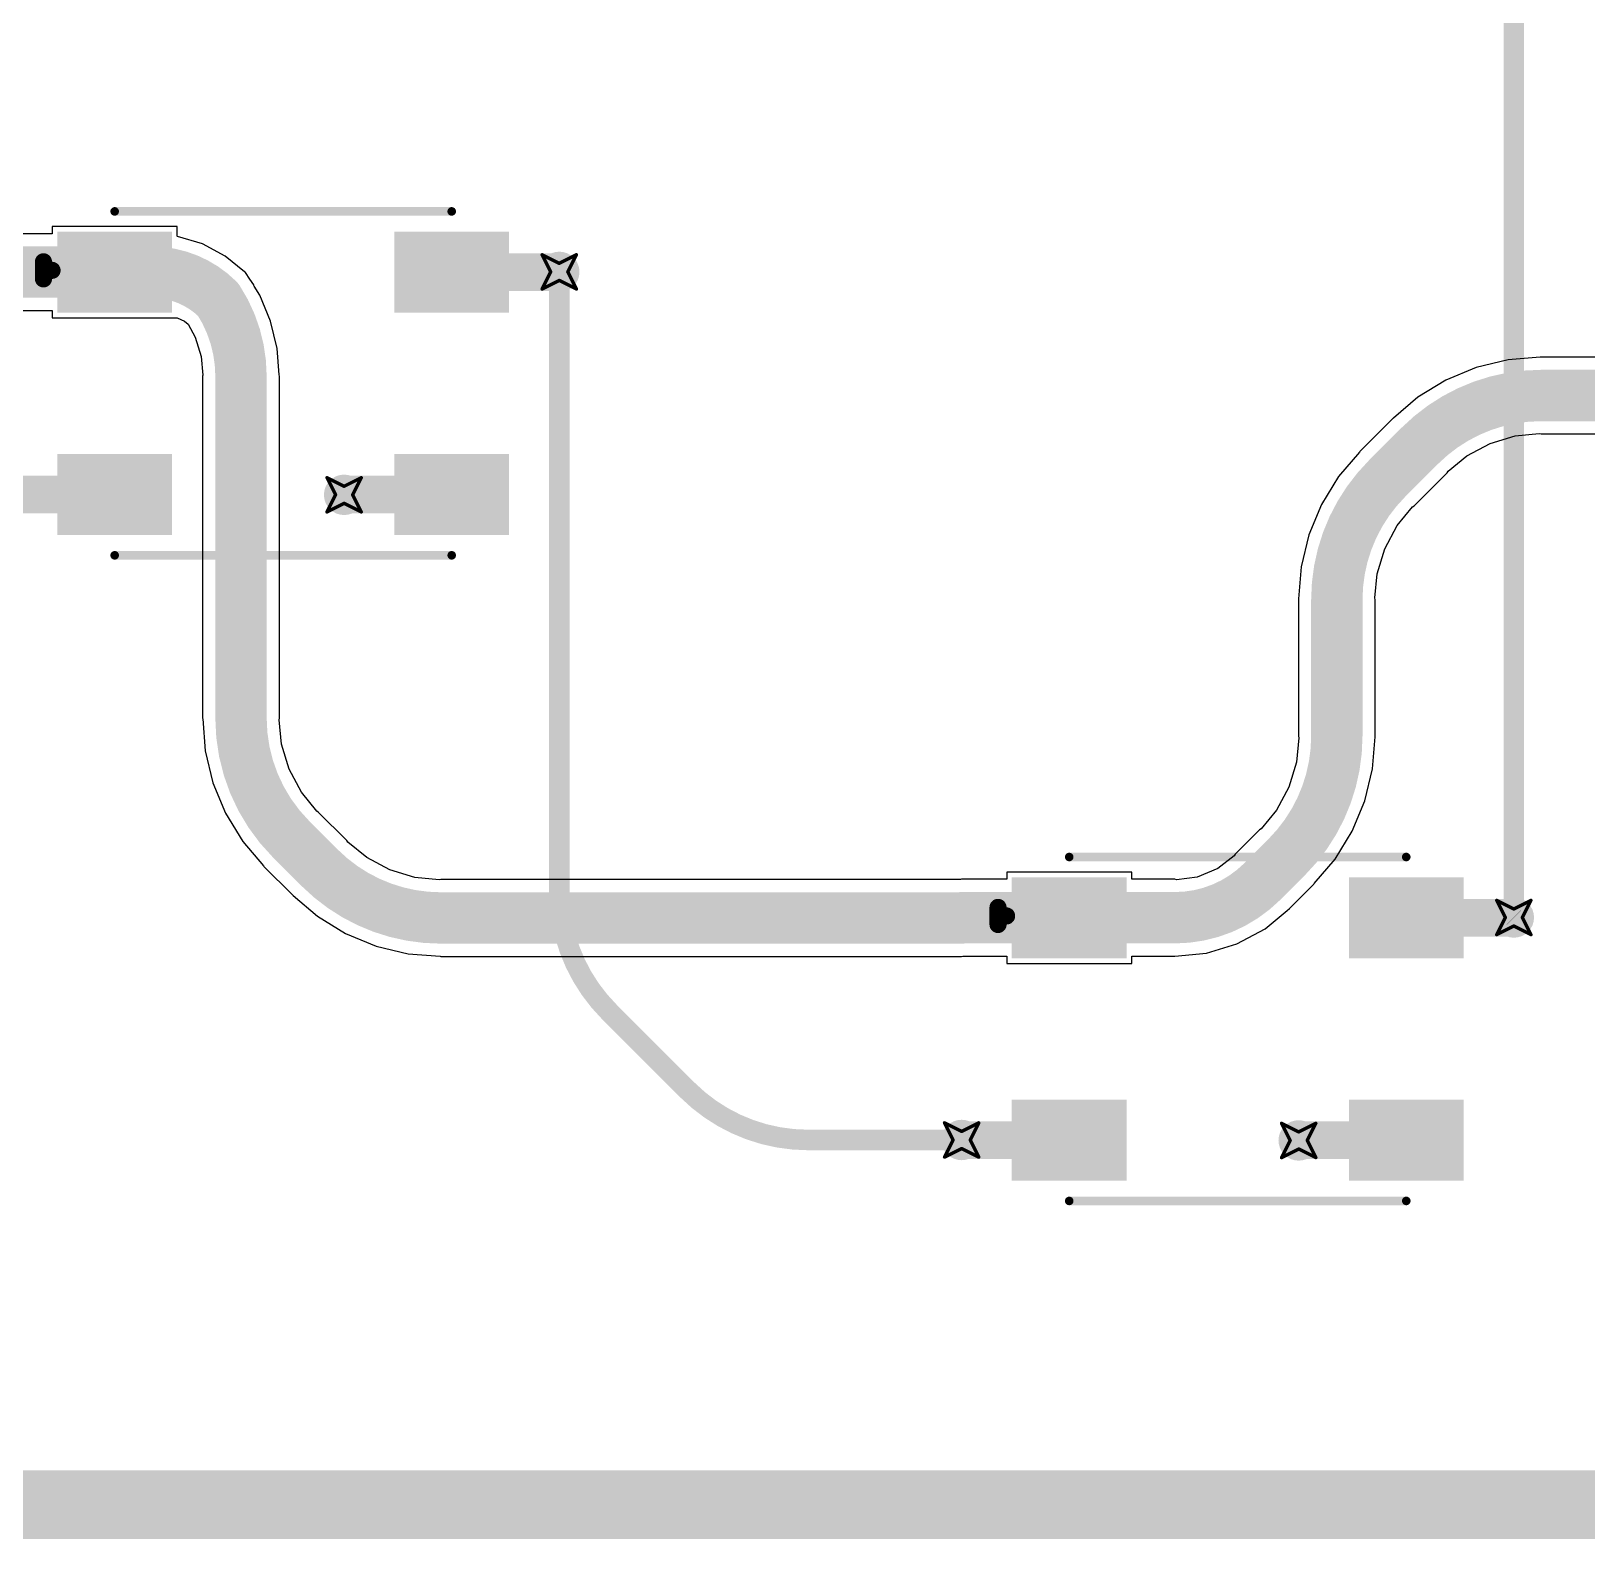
# Model space of a CAD drawing. Header units: inches. Extents: x -11 to 1110, y -7 to 455.
# Drawn here: x 651.42 to 674.5, y 79.23 to 101.59 of the extents above; entities that cross this region are included whole.
import ezdxf

# ---------------------------------------------------------------- set-up
doc = ezdxf.new("R2010")
doc.units = ezdxf.units.IN
for name, color, linetype in [('Bottom Layer', 5, 'Continuous'), ('Drill Drawing', 1, 'Continuous'), ('Top Layer', 1, 'Continuous'), ('Top Overlay', 2, 'Continuous'), ('Top Paste', 8, 'Continuous'), ('Top Solder', 216, 'Continuous'), ('Via Holes', 16, 'Continuous')]:
    doc.layers.add(name, color=color, linetype=linetype)

# ---------------------------------------------------------------- blocks, each defined once
blk = doc.blocks.new('WS2812B_B_W_69')
at = {"layer": 'Top Layer'}
for points in [[(-3.24999985, 2.15000078), (-1.75000031, 2.15000078), (-1.75000031, 1.15000278), (-3.24999985, 1.15000278)], [(3.24999985, 1.15000278), (1.75000031, 1.15000278), (1.75000031, 2.15000078), (3.24999985, 2.15000078)], [(-3.24999985, -1.15000024), (-1.75000031, -1.15000024), (-1.75000031, -2.14999824), (-3.24999985, -2.14999824)], [(1.75000031, -1.15000024), (3.24999985, -1.15000024), (3.24999985, -2.14999824), (1.75000031, -2.14999824)]]:
    blk.add_hatch(color=1, dxfattribs=at).paths.add_polyline_path(points)
at = {"layer": 'Top Paste'}
for points in [[(-3.24999985, 2.15000078), (-1.75000031, 2.15000078), (-1.75000031, 1.15000278), (-3.24999985, 1.15000278)], [(3.24999985, 1.15000278), (1.75000031, 1.15000278), (1.75000031, 2.15000078), (3.24999985, 2.15000078)], [(-3.24999985, -1.15000024), (-1.75000031, -1.15000024), (-1.75000031, -2.14999824), (-3.24999985, -2.14999824)], [(1.75000031, -1.15000024), (3.24999985, -1.15000024), (3.24999985, -2.14999824), (1.75000031, -2.14999824)]]:
    blk.add_hatch(color=8, dxfattribs=at).paths.add_polyline_path(points)
at = {"layer": 'Top Solder'}
for points in [[(-3.35159985, 2.25160078), (-1.64840031, 2.25160078), (-1.64840031, 1.04840278), (-3.35159985, 1.04840278)], [(3.35159985, 1.04840278), (1.64840031, 1.04840278), (1.64840031, 2.25160078), (3.35159985, 2.25160078)], [(-3.35159985, -1.04840024), (-1.64840031, -1.04840024), (-1.64840031, -2.25159824), (-3.35159985, -2.25159824)], [(1.64840031, -1.04840024), (3.35159985, -1.04840024), (3.35159985, -2.25159824), (1.64840031, -2.25159824)]]:
    blk.add_hatch(color=216, dxfattribs=at).paths.add_polyline_path(points)
at = {"layer": 'Top Overlay'}
for points in [[(-2.50000008, 2.55080008, 0.127, 0.127, 0), (2.50000008, 2.55080008, 0.127, 0.127, 0)], [(-3.556, 1.8034, 0.254, 0.254, 0), (-3.429, 1.6764, 0.254, 0.254, 0)], [(-3.556, 1.5494, 0.254, 0.254, 0), (-3.556, 1.8034, 0.254, 0.254, 0)], [(-3.556, 1.5494, 0.254, 0.254, 0), (-3.429, 1.6764, 0.254, 0.254, 0)], [(-2.50000008, -2.55079754, 0.127, 0.127, 0), (2.50000008, -2.55079754, 0.127, 0.127, 0)]]:
    blk.add_lwpolyline(points, format="xyseb", dxfattribs=at)
for points in [[(-2.53175008, 2.55080008, 0.0635, 0.0635, 1), (-2.46825008, 2.55080008, 0.0635, 0.0635, 1)], [(2.46825008, 2.55080008, 0.0635, 0.0635, 1), (2.53175008, 2.55080008, 0.0635, 0.0635, 1)], [(-3.619499999999999, 1.8034, 0.127, 0.127, 1), (-3.4925, 1.8034, 0.127, 0.127, 1)], [(-3.619499999999999, 1.8034, 0.127, 0.127, 1), (-3.4925, 1.8034, 0.127, 0.127, 1)], [(-3.619499999999999, 1.5494, 0.127, 0.127, 1), (-3.4925, 1.5494, 0.127, 0.127, 1)], [(-3.619499999999999, 1.5494, 0.127, 0.127, 1), (-3.4925, 1.5494, 0.127, 0.127, 1)], [(-3.4925, 1.6764, 0.127, 0.127, 1), (-3.3655, 1.6764, 0.127, 0.127, 1)], [(-3.4925, 1.6764, 0.127, 0.127, 1), (-3.3655, 1.6764, 0.127, 0.127, 1)], [(-2.53175008, -2.55079754, 0.0635, 0.0635, 1), (-2.46825008, -2.55079754, 0.0635, 0.0635, 1)], [(2.46825008, -2.55079754, 0.0635, 0.0635, 1), (2.53175008, -2.55079754, 0.0635, 0.0635, 1)]]:
    blk.add_lwpolyline(points, format="xyseb", close=True, dxfattribs=at)
blk = doc.blocks.new('WS2812B_B_W_78')
at = {"layer": 'Top Layer'}
for points in [[(-3.24999985, 2.15000078), (-1.75000031, 2.15000078), (-1.75000031, 1.15000278), (-3.24999985, 1.15000278)], [(3.24999985, 1.15000278), (1.75000031, 1.15000278), (1.75000031, 2.15000078), (3.24999985, 2.15000078)], [(-3.24999985, -1.15000024), (-1.75000031, -1.15000024), (-1.75000031, -2.14999824), (-3.24999985, -2.14999824)], [(1.75000031, -1.15000024), (3.24999985, -1.15000024), (3.24999985, -2.14999824), (1.75000031, -2.14999824)]]:
    blk.add_hatch(color=1, dxfattribs=at).paths.add_polyline_path(points)
at = {"layer": 'Top Paste'}
for points in [[(-3.24999985, 2.15000078), (-1.75000031, 2.15000078), (-1.75000031, 1.15000278), (-3.24999985, 1.15000278)], [(3.24999985, 1.15000278), (1.75000031, 1.15000278), (1.75000031, 2.15000078), (3.24999985, 2.15000078)], [(-3.24999985, -1.15000024), (-1.75000031, -1.15000024), (-1.75000031, -2.14999824), (-3.24999985, -2.14999824)], [(1.75000031, -1.15000024), (3.24999985, -1.15000024), (3.24999985, -2.14999824), (1.75000031, -2.14999824)]]:
    blk.add_hatch(color=8, dxfattribs=at).paths.add_polyline_path(points)
at = {"layer": 'Top Solder'}
for points in [[(-3.35159985, 2.25160078), (-1.64840031, 2.25160078), (-1.64840031, 1.04840278), (-3.35159985, 1.04840278)], [(3.35159985, 1.04840278), (1.64840031, 1.04840278), (1.64840031, 2.25160078), (3.35159985, 2.25160078)], [(-3.35159985, -1.04840024), (-1.64840031, -1.04840024), (-1.64840031, -2.25159824), (-3.35159985, -2.25159824)], [(1.64840031, -1.04840024), (3.35159985, -1.04840024), (3.35159985, -2.25159824), (1.64840031, -2.25159824)]]:
    blk.add_hatch(color=216, dxfattribs=at).paths.add_polyline_path(points)
at = {"layer": 'Top Overlay'}
for points in [[(-2.50000008, 2.55080008, 0.127, 0.127, 0), (2.50000008, 2.55080008, 0.127, 0.127, 0)], [(-3.556, 1.5494, 0.254, 0.254, 0), (-3.556, 1.8034, 0.254, 0.254, 0)], [(-3.556, 1.8034, 0.254, 0.254, 0), (-3.429, 1.6764, 0.254, 0.254, 0)], [(-3.556, 1.5494, 0.254, 0.254, 0), (-3.429, 1.6764, 0.254, 0.254, 0)], [(-2.50000008, -2.55079754, 0.127, 0.127, 0), (2.50000008, -2.55079754, 0.127, 0.127, 0)]]:
    blk.add_lwpolyline(points, format="xyseb", dxfattribs=at)
for points in [[(-2.53175008, 2.55080008, 0.0635, 0.0635, 1), (-2.46825008, 2.55080008, 0.0635, 0.0635, 1)], [(2.46825008, 2.55080008, 0.0635, 0.0635, 1), (2.53175008, 2.55080008, 0.0635, 0.0635, 1)], [(-3.619499999999999, 1.8034, 0.127, 0.127, 1), (-3.4925, 1.8034, 0.127, 0.127, 1)], [(-3.619499999999999, 1.8034, 0.127, 0.127, 1), (-3.4925, 1.8034, 0.127, 0.127, 1)], [(-3.619499999999999, 1.5494, 0.127, 0.127, 1), (-3.4925, 1.5494, 0.127, 0.127, 1)], [(-3.619499999999999, 1.5494, 0.127, 0.127, 1), (-3.4925, 1.5494, 0.127, 0.127, 1)], [(-3.4925, 1.6764, 0.127, 0.127, 1), (-3.3655, 1.6764, 0.127, 0.127, 1)], [(-3.4925, 1.6764, 0.127, 0.127, 1), (-3.3655, 1.6764, 0.127, 0.127, 1)], [(-2.53175008, -2.55079754, 0.0635, 0.0635, 1), (-2.46825008, -2.55079754, 0.0635, 0.0635, 1)], [(2.46825008, -2.55079754, 0.0635, 0.0635, 1), (2.53175008, -2.55079754, 0.0635, 0.0635, 1)]]:
    blk.add_lwpolyline(points, format="xyseb", close=True, dxfattribs=at)

msp = doc.modelspace()

# ---------------------------------------------------------------- hatches: boundary and pattern name
at = {"layer": 'Bottom Layer'}
h = msp.add_hatch(color=5, dxfattribs=at)
edge = h.paths.add_edge_path()
edge.add_arc((659.2539012, 98.0196922), 0.2999994, 0, 360)
h = msp.add_hatch(color=5, dxfattribs=at)
edge = h.paths.add_edge_path()
edge.add_arc((656.06264012, 94.71290937999999), 0.2999994, 0, 360)
h = msp.add_hatch(color=5, dxfattribs=at)
edge = h.paths.add_edge_path()
edge.add_arc((673.4143859599999, 88.44310988), 0.2999994, 0, 360)
h = msp.add_hatch(color=5, dxfattribs=at)
edge = h.paths.add_edge_path()
edge.add_arc((665.22312472, 85.14310886), 0.2999994, 0, 360)
h = msp.add_hatch(color=5, dxfattribs=at)
edge = h.paths.add_edge_path()
edge.add_arc((670.2231248799999, 85.13632705999999), 0.2999994, 0, 360)
at = {"layer": 'Top Layer'}
h = msp.add_hatch(color=1, dxfattribs=at)
edge = h.paths.add_edge_path()
edge.add_arc((659.2539012, 98.0196922), 0.2999994, 0, 360)
h = msp.add_hatch(color=1, dxfattribs=at)
edge = h.paths.add_edge_path()
edge.add_arc((656.06264012, 94.71290937999999), 0.2999994, 0, 360)
h = msp.add_hatch(color=1, dxfattribs=at)
edge = h.paths.add_edge_path()
edge.add_arc((673.4143859599999, 88.44310988), 0.2999994, 0, 360)
h = msp.add_hatch(color=1, dxfattribs=at)
edge = h.paths.add_edge_path()
edge.add_arc((665.22312472, 85.14310886), 0.2999994, 0, 360)
h = msp.add_hatch(color=1, dxfattribs=at)
edge = h.paths.add_edge_path()
edge.add_arc((670.2231248799999, 85.13632705999999), 0.2999994, 0, 360)
at = {"layer": 'Via Holes'}
h = msp.add_hatch(color=7, dxfattribs=at)
edge = h.paths.add_edge_path()
edge.add_arc((659.2539012, 98.0196922), 0.1499997, 0, 360)
h = msp.add_hatch(color=7, dxfattribs=at)
edge = h.paths.add_edge_path()
edge.add_arc((656.06264012, 94.71290937999999), 0.1499997, 0, 360)
h = msp.add_hatch(color=7, dxfattribs=at)
edge = h.paths.add_edge_path()
edge.add_arc((673.4143859599999, 88.44310988), 0.1499997, 0, 360)
h = msp.add_hatch(color=7, dxfattribs=at)
edge = h.paths.add_edge_path()
edge.add_arc((665.22312472, 85.14310886), 0.1499997, 0, 360)
h = msp.add_hatch(color=7, dxfattribs=at)
edge = h.paths.add_edge_path()
edge.add_arc((670.2231248799999, 85.13632705999999), 0.1499997, 0, 360)

# ---------------------------------------------------------------- linework, layer by layer
at = {"layer": 'Bottom Layer'}
for points in [[(673.41424626, 88.44324958, 0.3048, 0.3048, 0), (673.41424626, 109.15841516, 0.3048, 0.3048, 0)], [(659.2539012, 88.83760235999999, 0.3048, 0.3048, 0), (659.2539012, 98.0196922, 0.3048, 0.3048, 0)], [(659.99784942, 87.04155057999999, 0.3048, 0.3048, -0.198912367379658), (659.2539012, 88.83760235999999, 0.3048, 0.3048, 0)], [(673.41424626, 88.44324958, 0.3048, 0.3048, 0), (673.4143859599999, 88.44310988, 0.3048, 0.3048, 0)], [(659.99784942, 87.04155057999999, 0.3048, 0.3048, 0), (661.1523429199999, 85.88705708, 0.3048, 0.3048, 0)], [(662.9483946999999, 85.14310886, 0.3048, 0.3048, -0.198912367379658), (661.1523429199999, 85.88705708, 0.3048, 0.3048, 0)], [(662.9483946999999, 85.14310886, 0.3048, 0.3048, 0), (665.22312472, 85.14310886, 0.3048, 0.3048, 0)], [(614.50621828, 79.7339909, 1.016, 1.016, 0), (680.19116946, 79.7339909, 1.016, 1.016, 0)]]:
    msp.add_lwpolyline(points, format="xyseb", dxfattribs=at)
for points in [[(659.1777012, 98.0196922, 0.1524, 0.1524, 1), (659.3301012, 98.0196922, 0.1524, 0.1524, 1)], [(659.1777012, 88.83760235999999, 0.1524, 0.1524, 1), (659.3301012, 88.83760235999999, 0.1524, 0.1524, 1)], [(659.1777012, 88.83760235999999, 0.1524, 0.1524, 1), (659.3301012, 88.83760235999999, 0.1524, 0.1524, 1)], [(673.3380462599999, 88.44324958, 0.1524, 0.1524, 1), (673.49044626, 88.44324958, 0.1524, 0.1524, 1)], [(673.3380462599999, 88.44324958, 0.1524, 0.1524, 1), (673.49044626, 88.44324958, 0.1524, 0.1524, 1)], [(673.33818596, 88.44310988, 0.1524, 0.1524, 1), (673.49058596, 88.44310988, 0.1524, 0.1524, 1)], [(659.92164942, 87.04155057999999, 0.1524, 0.1524, 1), (660.0740494199999, 87.04155057999999, 0.1524, 0.1524, 1)], [(659.92164942, 87.04155057999999, 0.1524, 0.1524, 1), (660.0740494199999, 87.04155057999999, 0.1524, 0.1524, 1)], [(661.0761429199999, 85.88705708, 0.1524, 0.1524, 1), (661.22854292, 85.88705708, 0.1524, 0.1524, 1)], [(661.0761429199999, 85.88705708, 0.1524, 0.1524, 1), (661.22854292, 85.88705708, 0.1524, 0.1524, 1)], [(662.8721947, 85.14310886, 0.1524, 0.1524, 1), (663.0245947, 85.14310886, 0.1524, 0.1524, 1)], [(662.8721947, 85.14310886, 0.1524, 0.1524, 1), (663.0245947, 85.14310886, 0.1524, 0.1524, 1)], [(665.14692472, 85.14310886, 0.1524, 0.1524, 1), (665.29932472, 85.14310886, 0.1524, 0.1524, 1)]]:
    msp.add_lwpolyline(points, format="xyseb", close=True, dxfattribs=at)
at = {"layer": 'Drill Drawing'}
for points in [[(658.9999012, 98.2736922, 0.0508, 0.0508, 0), (659.2539012, 98.1466922, 0.0508, 0.0508, 0)], [(658.9999012, 98.2736922, 0.0508, 0.0508, 0), (659.1269011999999, 98.0196922, 0.0508, 0.0508, 0)], [(659.2539012, 98.1466922, 0.0508, 0.0508, 0), (659.5079011999999, 98.2736922, 0.0508, 0.0508, 0)], [(659.3809011999999, 98.0196922, 0.0508, 0.0508, 0), (659.5079011999999, 98.2736922, 0.0508, 0.0508, 0)], [(658.9999012, 97.76569219999999, 0.0508, 0.0508, 0), (659.1269011999999, 98.0196922, 0.0508, 0.0508, 0)], [(658.9999012, 97.76569219999999, 0.0508, 0.0508, 0), (659.2539012, 97.89269219999998, 0.0508, 0.0508, 0)], [(659.2539012, 97.89269219999998, 0.0508, 0.0508, 0), (659.5079011999999, 97.76569219999999, 0.0508, 0.0508, 0)], [(659.3809011999999, 98.0196922, 0.0508, 0.0508, 0), (659.5079011999999, 97.76569219999999, 0.0508, 0.0508, 0)], [(655.80864012, 94.96690937999999, 0.0508, 0.0508, 0), (656.06264012, 94.83990938, 0.0508, 0.0508, 0)], [(655.80864012, 94.96690937999999, 0.0508, 0.0508, 0), (655.9356401199999, 94.71290937999999, 0.0508, 0.0508, 0)], [(656.06264012, 94.83990938, 0.0508, 0.0508, 0), (656.31664012, 94.96690937999999, 0.0508, 0.0508, 0)], [(656.1896401199999, 94.71290937999999, 0.0508, 0.0508, 0), (656.31664012, 94.96690937999999, 0.0508, 0.0508, 0)], [(655.80864012, 94.45890938, 0.0508, 0.0508, 0), (655.9356401199999, 94.71290937999999, 0.0508, 0.0508, 0)], [(656.1896401199999, 94.71290937999999, 0.0508, 0.0508, 0), (656.31664012, 94.45890938, 0.0508, 0.0508, 0)], [(655.80864012, 94.45890938, 0.0508, 0.0508, 0), (656.06264012, 94.58590937999999, 0.0508, 0.0508, 0)], [(656.06264012, 94.58590937999999, 0.0508, 0.0508, 0), (656.31664012, 94.45890938, 0.0508, 0.0508, 0)], [(673.16038596, 88.69710988, 0.0508, 0.0508, 0), (673.4143859599999, 88.57010988, 0.0508, 0.0508, 0)], [(673.16038596, 88.69710988, 0.0508, 0.0508, 0), (673.2873859599999, 88.44310988, 0.0508, 0.0508, 0)], [(673.4143859599999, 88.57010988, 0.0508, 0.0508, 0), (673.6683859599999, 88.69710988, 0.0508, 0.0508, 0)], [(673.54138596, 88.44310988, 0.0508, 0.0508, 0), (673.6683859599999, 88.69710988, 0.0508, 0.0508, 0)], [(673.16038596, 88.18910987999999, 0.0508, 0.0508, 0), (673.2873859599999, 88.44310988, 0.0508, 0.0508, 0)], [(673.54138596, 88.44310988, 0.0508, 0.0508, 0), (673.6683859599999, 88.18910987999999, 0.0508, 0.0508, 0)], [(673.16038596, 88.18910987999999, 0.0508, 0.0508, 0), (673.4143859599999, 88.31610988, 0.0508, 0.0508, 0)], [(673.4143859599999, 88.31610988, 0.0508, 0.0508, 0), (673.6683859599999, 88.18910987999999, 0.0508, 0.0508, 0)], [(664.96912472, 85.39710886, 0.0508, 0.0508, 0), (665.22312472, 85.27010886000001, 0.0508, 0.0508, 0)], [(664.96912472, 85.39710886, 0.0508, 0.0508, 0), (665.09612472, 85.14310886, 0.0508, 0.0508, 0)], [(665.22312472, 85.27010886000001, 0.0508, 0.0508, 0), (665.47712472, 85.39710886, 0.0508, 0.0508, 0)], [(665.3501247199999, 85.14310886, 0.0508, 0.0508, 0), (665.47712472, 85.39710886, 0.0508, 0.0508, 0)], [(669.96912488, 85.39032706, 0.0508, 0.0508, 0), (670.2231248799999, 85.26332706, 0.0508, 0.0508, 0)], [(669.96912488, 85.39032706, 0.0508, 0.0508, 0), (670.0961248799999, 85.13632705999999, 0.0508, 0.0508, 0)], [(670.2231248799999, 85.26332706, 0.0508, 0.0508, 0), (670.47712488, 85.39032706, 0.0508, 0.0508, 0)], [(670.35012488, 85.13632705999999, 0.0508, 0.0508, 0), (670.47712488, 85.39032706, 0.0508, 0.0508, 0)], [(664.96912472, 84.88910886, 0.0508, 0.0508, 0), (665.09612472, 85.14310886, 0.0508, 0.0508, 0)], [(665.3501247199999, 85.14310886, 0.0508, 0.0508, 0), (665.47712472, 84.88910886, 0.0508, 0.0508, 0)], [(669.96912488, 84.88232706, 0.0508, 0.0508, 0), (670.0961248799999, 85.13632705999999, 0.0508, 0.0508, 0)], [(670.35012488, 85.13632705999999, 0.0508, 0.0508, 0), (670.47712488, 84.88232706, 0.0508, 0.0508, 0)], [(664.96912472, 84.88910886, 0.0508, 0.0508, 0), (665.22312472, 85.01610885999999, 0.0508, 0.0508, 0)], [(665.22312472, 85.01610885999999, 0.0508, 0.0508, 0), (665.47712472, 84.88910886, 0.0508, 0.0508, 0)], [(669.96912488, 84.88232706, 0.0508, 0.0508, 0), (670.2231248799999, 85.00932705999999, 0.0508, 0.0508, 0)], [(670.2231248799999, 85.00932705999999, 0.0508, 0.0508, 0), (670.47712488, 84.88232706, 0.0508, 0.0508, 0)]]:
    msp.add_lwpolyline(points, format="xyseb", dxfattribs=at)
for points in [[(658.9872012, 98.2736922, 0.0254, 0.0254, 1), (659.0126012, 98.2736922, 0.0254, 0.0254, 1)], [(658.9872012, 98.2736922, 0.0254, 0.0254, 1), (659.0126012, 98.2736922, 0.0254, 0.0254, 1)], [(659.2412012, 98.1466922, 0.0254, 0.0254, 1), (659.2666012, 98.1466922, 0.0254, 0.0254, 1)], [(659.2412012, 98.1466922, 0.0254, 0.0254, 1), (659.2666012, 98.1466922, 0.0254, 0.0254, 1)], [(659.4952012, 98.2736922, 0.0254, 0.0254, 1), (659.5206012, 98.2736922, 0.0254, 0.0254, 1)], [(659.4952012, 98.2736922, 0.0254, 0.0254, 1), (659.5206012, 98.2736922, 0.0254, 0.0254, 1)], [(659.1142011999999, 98.0196922, 0.0254, 0.0254, 1), (659.1396012, 98.0196922, 0.0254, 0.0254, 1)], [(659.1142011999999, 98.0196922, 0.0254, 0.0254, 1), (659.1396012, 98.0196922, 0.0254, 0.0254, 1)], [(659.2412012, 97.89269219999998, 0.0254, 0.0254, 1), (659.2666012, 97.89269219999998, 0.0254, 0.0254, 1)], [(659.2412012, 97.89269219999998, 0.0254, 0.0254, 1), (659.2666012, 97.89269219999998, 0.0254, 0.0254, 1)], [(659.3682012, 98.0196922, 0.0254, 0.0254, 1), (659.3936011999999, 98.0196922, 0.0254, 0.0254, 1)], [(659.3682012, 98.0196922, 0.0254, 0.0254, 1), (659.3936011999999, 98.0196922, 0.0254, 0.0254, 1)], [(658.9872012, 97.76569219999999, 0.0254, 0.0254, 1), (659.0126012, 97.76569219999999, 0.0254, 0.0254, 1)], [(658.9872012, 97.76569219999999, 0.0254, 0.0254, 1), (659.0126012, 97.76569219999999, 0.0254, 0.0254, 1)], [(659.4952012, 97.76569219999999, 0.0254, 0.0254, 1), (659.5206012, 97.76569219999999, 0.0254, 0.0254, 1)], [(659.4952012, 97.76569219999999, 0.0254, 0.0254, 1), (659.5206012, 97.76569219999999, 0.0254, 0.0254, 1)], [(655.79594012, 94.96690937999999, 0.0254, 0.0254, 1), (655.82134012, 94.96690937999999, 0.0254, 0.0254, 1)], [(655.79594012, 94.96690937999999, 0.0254, 0.0254, 1), (655.82134012, 94.96690937999999, 0.0254, 0.0254, 1)], [(656.04994012, 94.83990938, 0.0254, 0.0254, 1), (656.07534012, 94.83990938, 0.0254, 0.0254, 1)], [(656.04994012, 94.83990938, 0.0254, 0.0254, 1), (656.07534012, 94.83990938, 0.0254, 0.0254, 1)], [(656.30394012, 94.96690937999999, 0.0254, 0.0254, 1), (656.32934012, 94.96690937999999, 0.0254, 0.0254, 1)], [(656.30394012, 94.96690937999999, 0.0254, 0.0254, 1), (656.32934012, 94.96690937999999, 0.0254, 0.0254, 1)], [(655.9229401199999, 94.71290937999999, 0.0254, 0.0254, 1), (655.94834012, 94.71290937999999, 0.0254, 0.0254, 1)], [(655.9229401199999, 94.71290937999999, 0.0254, 0.0254, 1), (655.94834012, 94.71290937999999, 0.0254, 0.0254, 1)], [(656.17694012, 94.71290937999999, 0.0254, 0.0254, 1), (656.2023401199999, 94.71290937999999, 0.0254, 0.0254, 1)], [(656.17694012, 94.71290937999999, 0.0254, 0.0254, 1), (656.2023401199999, 94.71290937999999, 0.0254, 0.0254, 1)], [(655.79594012, 94.45890938, 0.0254, 0.0254, 1), (655.82134012, 94.45890938, 0.0254, 0.0254, 1)], [(655.79594012, 94.45890938, 0.0254, 0.0254, 1), (655.82134012, 94.45890938, 0.0254, 0.0254, 1)], [(656.04994012, 94.58590937999999, 0.0254, 0.0254, 1), (656.07534012, 94.58590937999999, 0.0254, 0.0254, 1)], [(656.04994012, 94.58590937999999, 0.0254, 0.0254, 1), (656.07534012, 94.58590937999999, 0.0254, 0.0254, 1)], [(656.30394012, 94.45890938, 0.0254, 0.0254, 1), (656.32934012, 94.45890938, 0.0254, 0.0254, 1)], [(656.30394012, 94.45890938, 0.0254, 0.0254, 1), (656.32934012, 94.45890938, 0.0254, 0.0254, 1)], [(673.14768596, 88.69710988, 0.0254, 0.0254, 1), (673.17308596, 88.69710988, 0.0254, 0.0254, 1)], [(673.14768596, 88.69710988, 0.0254, 0.0254, 1), (673.17308596, 88.69710988, 0.0254, 0.0254, 1)], [(673.65568596, 88.69710988, 0.0254, 0.0254, 1), (673.6810859599999, 88.69710988, 0.0254, 0.0254, 1)], [(673.65568596, 88.69710988, 0.0254, 0.0254, 1), (673.6810859599999, 88.69710988, 0.0254, 0.0254, 1)], [(673.2746859599999, 88.44310988, 0.0254, 0.0254, 1), (673.30008596, 88.44310988, 0.0254, 0.0254, 1)], [(673.2746859599999, 88.44310988, 0.0254, 0.0254, 1), (673.30008596, 88.44310988, 0.0254, 0.0254, 1)], [(673.4016859599999, 88.57010988, 0.0254, 0.0254, 1), (673.42708596, 88.57010988, 0.0254, 0.0254, 1)], [(673.4016859599999, 88.57010988, 0.0254, 0.0254, 1), (673.42708596, 88.57010988, 0.0254, 0.0254, 1)], [(673.52868596, 88.44310988, 0.0254, 0.0254, 1), (673.55408596, 88.44310988, 0.0254, 0.0254, 1)], [(673.52868596, 88.44310988, 0.0254, 0.0254, 1), (673.55408596, 88.44310988, 0.0254, 0.0254, 1)], [(673.14768596, 88.18910987999999, 0.0254, 0.0254, 1), (673.17308596, 88.18910987999999, 0.0254, 0.0254, 1)], [(673.14768596, 88.18910987999999, 0.0254, 0.0254, 1), (673.17308596, 88.18910987999999, 0.0254, 0.0254, 1)], [(673.4016859599999, 88.31610988, 0.0254, 0.0254, 1), (673.42708596, 88.31610988, 0.0254, 0.0254, 1)], [(673.4016859599999, 88.31610988, 0.0254, 0.0254, 1), (673.42708596, 88.31610988, 0.0254, 0.0254, 1)], [(673.65568596, 88.18910987999999, 0.0254, 0.0254, 1), (673.6810859599999, 88.18910987999999, 0.0254, 0.0254, 1)], [(673.65568596, 88.18910987999999, 0.0254, 0.0254, 1), (673.6810859599999, 88.18910987999999, 0.0254, 0.0254, 1)], [(664.95642472, 85.39710886, 0.0254, 0.0254, 1), (664.98182472, 85.39710886, 0.0254, 0.0254, 1)], [(664.95642472, 85.39710886, 0.0254, 0.0254, 1), (664.98182472, 85.39710886, 0.0254, 0.0254, 1)], [(665.4644247199999, 85.39710886, 0.0254, 0.0254, 1), (665.48982472, 85.39710886, 0.0254, 0.0254, 1)], [(665.4644247199999, 85.39710886, 0.0254, 0.0254, 1), (665.48982472, 85.39710886, 0.0254, 0.0254, 1)], [(669.9564248799999, 85.39032706, 0.0254, 0.0254, 1), (669.98182488, 85.39032706, 0.0254, 0.0254, 1)], [(669.9564248799999, 85.39032706, 0.0254, 0.0254, 1), (669.98182488, 85.39032706, 0.0254, 0.0254, 1)], [(670.46442488, 85.39032706, 0.0254, 0.0254, 1), (670.4898248799999, 85.39032706, 0.0254, 0.0254, 1)], [(670.46442488, 85.39032706, 0.0254, 0.0254, 1), (670.4898248799999, 85.39032706, 0.0254, 0.0254, 1)], [(665.0834247199999, 85.14310886, 0.0254, 0.0254, 1), (665.1088247199999, 85.14310886, 0.0254, 0.0254, 1)], [(665.0834247199999, 85.14310886, 0.0254, 0.0254, 1), (665.1088247199999, 85.14310886, 0.0254, 0.0254, 1)], [(665.21042472, 85.27010886000001, 0.0254, 0.0254, 1), (665.23582472, 85.27010886000001, 0.0254, 0.0254, 1)], [(665.21042472, 85.27010886000001, 0.0254, 0.0254, 1), (665.23582472, 85.27010886000001, 0.0254, 0.0254, 1)], [(665.33742472, 85.14310886, 0.0254, 0.0254, 1), (665.36282472, 85.14310886, 0.0254, 0.0254, 1)], [(665.33742472, 85.14310886, 0.0254, 0.0254, 1), (665.36282472, 85.14310886, 0.0254, 0.0254, 1)], [(670.0834248799999, 85.13632705999999, 0.0254, 0.0254, 1), (670.1088248799999, 85.13632705999999, 0.0254, 0.0254, 1)], [(670.0834248799999, 85.13632705999999, 0.0254, 0.0254, 1), (670.1088248799999, 85.13632705999999, 0.0254, 0.0254, 1)], [(670.21042488, 85.26332706, 0.0254, 0.0254, 1), (670.23582488, 85.26332706, 0.0254, 0.0254, 1)], [(670.21042488, 85.26332706, 0.0254, 0.0254, 1), (670.23582488, 85.26332706, 0.0254, 0.0254, 1)], [(670.33742488, 85.13632705999999, 0.0254, 0.0254, 1), (670.36282488, 85.13632705999999, 0.0254, 0.0254, 1)], [(670.33742488, 85.13632705999999, 0.0254, 0.0254, 1), (670.36282488, 85.13632705999999, 0.0254, 0.0254, 1)], [(665.21042472, 85.01610885999999, 0.0254, 0.0254, 1), (665.23582472, 85.01610885999999, 0.0254, 0.0254, 1)], [(665.21042472, 85.01610885999999, 0.0254, 0.0254, 1), (665.23582472, 85.01610885999999, 0.0254, 0.0254, 1)], [(670.21042488, 85.00932705999999, 0.0254, 0.0254, 1), (670.23582488, 85.00932705999999, 0.0254, 0.0254, 1)], [(670.21042488, 85.00932705999999, 0.0254, 0.0254, 1), (670.23582488, 85.00932705999999, 0.0254, 0.0254, 1)], [(664.95642472, 84.88910886, 0.0254, 0.0254, 1), (664.98182472, 84.88910886, 0.0254, 0.0254, 1)], [(664.95642472, 84.88910886, 0.0254, 0.0254, 1), (664.98182472, 84.88910886, 0.0254, 0.0254, 1)], [(665.4644247199999, 84.88910886, 0.0254, 0.0254, 1), (665.48982472, 84.88910886, 0.0254, 0.0254, 1)], [(665.4644247199999, 84.88910886, 0.0254, 0.0254, 1), (665.48982472, 84.88910886, 0.0254, 0.0254, 1)], [(669.9564248799999, 84.88232706, 0.0254, 0.0254, 1), (669.98182488, 84.88232706, 0.0254, 0.0254, 1)], [(669.9564248799999, 84.88232706, 0.0254, 0.0254, 1), (669.98182488, 84.88232706, 0.0254, 0.0254, 1)], [(670.46442488, 84.88232706, 0.0254, 0.0254, 1), (670.4898248799999, 84.88232706, 0.0254, 0.0254, 1)], [(670.46442488, 84.88232706, 0.0254, 0.0254, 1), (670.4898248799999, 84.88232706, 0.0254, 0.0254, 1)]]:
    msp.add_lwpolyline(points, format="xyseb", close=True, dxfattribs=at)
at = {"layer": 'Top Layer'}
for p, q in [((651.730472, 98.58604869999999), (644.63960226, 98.58604869999999)), ((653.586069, 98.69410029999999), (651.730472, 98.69410029999999)), ((651.730472, 98.69410029999999), (651.730472, 98.58604869999999)), ((653.586069, 98.54738482), (653.586069, 98.69410029999999)), ((653.59152238, 98.54684888), (653.586069, 98.54738482)), ((653.95960902, 98.43519048), (653.59152238, 98.54684888)), ((654.2988387199999, 98.2538675), (653.95960902, 98.43519048)), ((654.5845887199999, 98.01935945999999), (654.2988387199999, 98.2538675)), ((654.5972353799999, 98.01090887999999), (654.5845887199999, 98.01935945999999)), ((654.6623762199999, 97.91341859999999), (654.5972353799999, 98.01090887999999)), ((654.6632423599999, 97.91398247999999), (654.6623762199999, 97.91341859999999)), ((654.7207479599999, 97.82607308), (654.6632423599999, 97.91398247999999)), ((654.72248278, 97.81731262), (654.7207479599999, 97.82607308)), ((654.7290842399999, 97.80652778), (654.72248278, 97.81731262)), ((654.8109205, 97.67298473999999), (654.7290842399999, 97.80652778)), ((654.96994736, 97.28905612), (654.8109205, 97.67298473999999)), ((644.63960226, 97.4465539), (651.730472, 97.4465539)), ((651.730472, 97.4465539), (651.730472, 97.3385023)), ((651.730472, 97.3385023), (653.58606646, 97.3385023)), ((653.58606646, 97.3385023), (653.6921724199999, 97.28805281999999)), ((653.6921724199999, 97.28805281999999), (653.7501275999999, 97.2435825)), ((653.7501275999999, 97.2435825), (653.8529214, 97.05126893999999)), ((655.06696012, 96.88497514), (654.96994736, 97.28905612)), ((653.8529214, 97.05126893999999), (653.93925346, 96.76666956)), ((653.93925346, 96.76666956), (653.96656608, 96.48936506)), ((655.09774238, 96.49385323999999), (655.06696012, 96.88497514)), ((673.3320645599999, 96.7163293), (672.85778052, 96.60246364)), ((673.80695566, 96.75370539999999), (673.3320645599999, 96.7163293)), ((673.81832216, 96.75596599999999), (673.80695566, 96.75370539999999)), ((675.16070708, 96.75596599999999), (673.81832216, 96.75596599999999)), ((653.96656608, 96.48936506), (653.9628526, 96.47069606)), ((653.9628526, 96.47069606), (653.9628526, 91.39990356)), ((655.1023474, 96.47069606), (655.09774238, 96.49385323999999)), ((655.1023474, 91.39990356), (655.1023474, 96.47069606)), ((672.85778052, 96.60246364), (672.40714642, 96.41580665999999)), ((672.40714642, 96.41580665999999), (671.9912620599999, 96.16095067999998)), ((671.9912620599999, 96.16095067999998), (671.62905044, 95.85159137999999)), ((671.6193984399999, 95.84514232), (671.1296762799999, 95.35542016)), ((671.62905044, 95.85159137999999), (671.6193984399999, 95.84514232)), ((673.06136406, 95.47367494), (673.43242758, 95.58623757999999)), ((673.43242758, 95.58623757999999), (673.7921881, 95.62167058)), ((673.7921881, 95.62167058), (673.81832216, 95.61647119999999)), ((673.81832216, 95.61647119999999), (675.17775302, 95.61647119999999)), ((671.1232272199999, 95.34576815999999), (670.81386792, 94.98355654)), ((671.1296762799999, 95.35542016), (671.1232272199999, 95.34576815999999)), ((672.71939116, 95.29088637999999), (673.06136406, 95.47367494)), ((672.4399403599999, 95.06154724), (672.71939116, 95.29088637999999)), ((670.81386792, 94.98355654), (670.5590119399999, 94.56767217999999)), ((671.9354201599999, 94.54967628), (672.42514232, 95.03939844)), ((672.42514232, 95.03939844), (672.4399403599999, 95.06154724)), ((670.5590119399999, 94.56767217999999), (670.3723549599999, 94.11703807999999)), ((671.68393222, 94.25542743999999), (671.91327136, 94.53487824)), ((671.91327136, 94.53487824), (671.9354201599999, 94.54967628)), ((671.50114366, 93.91345454), (671.68393222, 94.25542743999999)), ((670.3723549599999, 94.11703807999999), (670.2584893, 93.64275404)), ((671.38858102, 93.54239102), (671.50114366, 93.91345454)), ((670.2584893, 93.64275404), (670.2211132, 93.16786293999999)), ((671.3531480199999, 93.18263049999999), (671.38858102, 93.54239102)), ((670.2211132, 93.16786293999999), (670.2188526, 93.15649644)), ((670.2188526, 93.15649644), (670.2188526, 91.13448371999999)), ((671.3583474, 93.15649644), (671.3531480199999, 93.18263049999999)), ((671.3583474, 91.13448371999999), (671.3583474, 93.15649644)), ((653.9628526, 91.39990356), (653.9651132, 91.38853705999999)), ((655.09714802, 91.3737695), (655.1023474, 91.39990356)), ((653.9651132, 91.38853705999999), (654.0024893, 90.91364596)), ((655.13258102, 91.01400897999999), (655.09714802, 91.3737695)), ((655.2451436599999, 90.64294545999999), (655.13258102, 91.01400897999999)), ((670.2240519799999, 91.10834965999999), (670.18861898, 90.74858913999999)), ((670.2188526, 91.13448371999999), (670.2240519799999, 91.10834965999999)), ((671.3187107, 90.64822612), (671.3560868, 91.12311722)), ((671.3560868, 91.12311722), (671.3583474, 91.13448371999999)), ((654.0024893, 90.91364596), (654.11635496, 90.43936192)), ((670.18861898, 90.74858913999999), (670.0760563399999, 90.37752562)), ((655.4279322199999, 90.30097255999999), (655.2451436599999, 90.64294545999999)), ((671.20484504, 90.17394207999999), (671.3187107, 90.64822612)), ((654.11635496, 90.43936192), (654.30301194, 89.98872782)), ((655.65727136, 90.02152176), (655.4279322199999, 90.30097255999999)), ((670.0760563399999, 90.37752562), (669.89326778, 90.03555272)), ((655.67942016, 90.00672372), (655.65727136, 90.02152176)), ((669.89326778, 90.03555272), (669.66392864, 89.75610192)), ((671.0181880599999, 89.72330798), (671.20484504, 90.17394207999999)), ((654.30301194, 89.98872782), (654.5578679199999, 89.57284346)), ((656.10299564, 89.58314824), (655.67942016, 90.00672372)), ((654.5578679199999, 89.57284346), (654.86722722, 89.21063183999999)), ((656.11779368, 89.56099943999999), (656.10299564, 89.58314824)), ((656.39724448, 89.3316603), (656.11779368, 89.56099943999999)), ((669.64177984, 89.74130388), (669.2822834799999, 89.38180752)), ((669.66392864, 89.75610192), (669.64177984, 89.74130388)), ((670.76333208, 89.30742362), (671.0181880599999, 89.72330798)), ((656.73921738, 89.14887173999999), (656.39724448, 89.3316603)), ((669.2659182599999, 89.35775118), (669.02359972, 89.17181302)), ((669.28140718, 89.38093122), (669.2659182599999, 89.35775118)), ((669.28193296, 89.38128428), (669.28140718, 89.38093122)), ((669.2822834799999, 89.38180752), (669.28193296, 89.38128428)), ((654.86722722, 89.21063183999999), (654.8736762799999, 89.20097984)), ((654.8736762799999, 89.20097984), (655.29725176, 88.77740435999999)), ((657.1102808999999, 89.0363091), (656.73921738, 89.14887173999999)), ((667.74655376, 89.11751797999999), (665.89095676, 89.11751797999999)), ((665.89095676, 89.11751797999999), (665.89095676, 89.00946637999999)), ((667.74655376, 89.00946637999999), (667.74655376, 89.11751797999999)), ((669.02359972, 89.17181302), (668.7147788999999, 89.04389353999998)), ((670.45397278, 88.945212), (670.76333208, 89.30742362)), ((657.47004142, 89.0008761), (657.1102808999999, 89.0363091)), ((657.4961754799999, 89.00607547999999), (657.47004142, 89.0008761)), ((665.2060787799999, 89.00607547999999), (657.4961754799999, 89.00607547999999)), ((665.22312472, 89.00946637999999), (665.2060787799999, 89.00607547999999)), ((665.89095676, 89.00946637999999), (665.22312472, 89.00946637999999)), ((668.3833723999999, 89.00946637999999), (667.74655376, 89.00946637999999)), ((668.4112107999999, 89.00392918), (668.3833723999999, 89.00946637999999)), ((668.7147788999999, 89.04389353999998), (668.4112107999999, 89.00392918)), ((670.08803244, 88.57606872), (670.4475237199999, 88.93556)), ((670.4475237199999, 88.93556), (670.45397278, 88.945212)), ((655.29725176, 88.77740435999999), (655.30690376, 88.7709553)), ((655.30690376, 88.7709553), (655.66911538, 88.461596)), ((655.66911538, 88.461596), (656.08499974, 88.20674002)), ((669.72308016, 88.27570356), (669.9934987199999, 88.49762844)), ((669.9934987199999, 88.49762844), (669.99350634, 88.49763098)), ((669.99350634, 88.49763098), (670.0528940799999, 88.54636596)), ((670.0528940799999, 88.54636596), (670.0872424999999, 88.57455234)), ((670.0872424999999, 88.57455234), (670.08850488, 88.57559373999999)), ((670.08850488, 88.57559373999999), (670.08803244, 88.57606872)), ((656.08499974, 88.20674002), (656.53563384, 88.02008303999999)), ((669.3061797999999, 88.05286681999999), (669.72308016, 88.27570356)), ((656.53563384, 88.02008303999999), (657.00991788, 87.90621738)), ((668.8538159599999, 87.91564331999999), (669.3061797999999, 88.05286681999999)), ((657.00991788, 87.90621738), (657.4848089799999, 87.86884128)), ((657.4848089799999, 87.86884128), (657.4961754799999, 87.86658068)), ((657.4961754799999, 87.86658068), (665.22312472, 87.86658068)), ((665.22312472, 87.86658068), (665.24017066, 87.86997158)), ((665.24017066, 87.86997158), (665.89095676, 87.86997158)), ((665.89095676, 87.86997158), (665.89095676, 87.76191998)), ((665.89095676, 87.76191998), (667.74655376, 87.76191998)), ((667.74655376, 87.76191998), (667.74655376, 87.86997158)), ((667.74655376, 87.86997158), (668.3833723999999, 87.86997158)), ((668.3833723999999, 87.86930864), (668.8538159599999, 87.91564331999999)), ((668.3833723999999, 87.86997158), (668.3833723999999, 87.86930864))]:
    msp.add_line(p, q, dxfattribs=at)
for points in [[(644.63960226, 98.0163013, 0.7619999999999999, 0.7619999999999999, 0), (652.6582705, 98.0163013, 0.7619999999999999, 0.7619999999999999, 0)], [(652.6582705, 98.0163013, 0.7619999999999999, 0.7619999999999999, 0), (653.2087266, 98.0163013, 0.7619999999999999, 0.7619999999999999, 0)], [(653.2087266, 98.0163013, 0.7619999999999999, 0.7619999999999999, -0.198912367379658), (654.19436344, 97.60803693999999, 0.7619999999999999, 0.7619999999999999, 0)], [(657.65827066, 98.0163013, 0.5588, 0.5588, 0), (659.2539012, 98.0163013, 0.5588, 0.5588, 0)], [(654.19436344, 97.60803693999999, 0.7619999999999999, 0.7619999999999999, -0.1455464158211036), (654.5325999999999, 96.47069606, 0.7619999999999999, 0.7619999999999999, 0)], [(654.5325999999999, 91.39990356, 0.7619999999999999, 0.7619999999999999, 0), (654.5325999999999, 96.47069606, 0.7619999999999999, 0.7619999999999999, 0)], [(672.02227038, 95.44227038, 0.7619999999999999, 0.7619999999999999, -0.198912367379658), (673.81832216, 96.1862186, 0.7619999999999999, 0.7619999999999999, 0)], [(673.81832216, 96.1862186, 0.7619999999999999, 0.7619999999999999, 0), (675.17775302, 96.1862186, 0.7619999999999999, 0.7619999999999999, 0)], [(671.53254822, 94.95254822, 0.7619999999999999, 0.7619999999999999, 0), (672.02227038, 95.44227038, 0.7619999999999999, 0.7619999999999999, 0)], [(670.7886, 93.15649644, 0.7619999999999999, 0.7619999999999999, -0.198912367379658), (671.53254822, 94.95254822, 0.7619999999999999, 0.7619999999999999, 0)], [(651.06263996, 94.71630027999998, 0.5588, 0.5588, 0), (652.6582705, 94.71630027999998, 0.5588, 0.5588, 0)], [(656.06264012, 94.71630027999998, 0.5588, 0.5588, 0), (657.65827066, 94.71630027999998, 0.5588, 0.5588, 0)], [(670.7886, 91.13448371999999, 0.7619999999999999, 0.7619999999999999, 0), (670.7886, 93.15649644, 0.7619999999999999, 0.7619999999999999, 0)], [(655.27654822, 89.60385178, 0.7619999999999999, 0.7619999999999999, -0.198912367379658), (654.5325999999999, 91.39990356, 0.7619999999999999, 0.7619999999999999, 0)], [(670.7886, 91.13448371999999, 0.7619999999999999, 0.7619999999999999, -0.198912367379658), (670.04465178, 89.33843193999999, 0.7619999999999999, 0.7619999999999999, 0)], [(655.27654822, 89.60385178, 0.7619999999999999, 0.7619999999999999, 0), (655.7001237, 89.1802763, 0.7619999999999999, 0.7619999999999999, 0)], [(657.4961754799999, 88.43632808, 0.7619999999999999, 0.7619999999999999, -0.198912367379658), (655.7001237, 89.1802763, 0.7619999999999999, 0.7619999999999999, 0)], [(669.6851554199999, 88.97893558, 0.7619999999999999, 0.7619999999999999, 0), (670.04465178, 89.33843193999999, 0.7619999999999999, 0.7619999999999999, 0)], [(669.6842791199999, 88.97805928, 0.7619999999999999, 0.7619999999999999, -0.1987372717039201), (668.3833723999999, 88.43971898, 0.7619999999999999, 0.7619999999999999, 0)], [(669.6851554199999, 88.97893558, 0.7619999999999999, 0.7619999999999999, -0.0001684371365590845), (669.6842791199999, 88.97805928, 0.7619999999999999, 0.7619999999999999, 0)], [(657.4961754799999, 88.43632808, 0.7619999999999999, 0.7619999999999999, 0), (665.22312472, 88.43632808, 0.7619999999999999, 0.7619999999999999, 0)], [(665.22312472, 88.43971898, 0.7619999999999999, 0.7619999999999999, 0), (666.81875526, 88.43971898, 0.7619999999999999, 0.7619999999999999, 0)], [(666.81875526, 88.43971898, 0.7619999999999999, 0.7619999999999999, 0), (668.3833723999999, 88.43971898, 0.7619999999999999, 0.7619999999999999, 0)], [(671.8187554199999, 88.43971898, 0.5588, 0.5588, 0), (673.4143859599999, 88.43971898, 0.5588, 0.5588, 0)], [(665.22312472, 85.13971796, 0.5588, 0.5588, 0), (666.81875526, 85.13971796, 0.5588, 0.5588, 0)], [(670.2231248799999, 85.13971796, 0.5588, 0.5588, 0), (671.8187554199999, 85.13971796, 0.5588, 0.5588, 0)]]:
    msp.add_lwpolyline(points, format="xyseb", dxfattribs=at)
for points in [[(652.4677704999999, 98.0163013, 0.3809999999999999, 0.3809999999999999, 1), (652.8487704999999, 98.0163013, 0.3809999999999999, 0.3809999999999999, 1)], [(652.4677704999999, 98.0163013, 0.3809999999999999, 0.3809999999999999, 1), (652.8487704999999, 98.0163013, 0.3809999999999999, 0.3809999999999999, 1)], [(653.0182265999999, 98.0163013, 0.3809999999999999, 0.3809999999999999, 1), (653.3992265999999, 98.0163013, 0.3809999999999999, 0.3809999999999999, 1)], [(653.0182265999999, 98.0163013, 0.3809999999999999, 0.3809999999999999, 1), (653.3992265999999, 98.0163013, 0.3809999999999999, 0.3809999999999999, 1)], [(657.5185706599999, 98.0163013, 0.2794, 0.2794, 1), (657.7979706599999, 98.0163013, 0.2794, 0.2794, 1)], [(659.1142011999999, 98.0163013, 0.2794, 0.2794, 1), (659.3936011999999, 98.0163013, 0.2794, 0.2794, 1)], [(654.00386344, 97.60803693999999, 0.3809999999999999, 0.3809999999999999, 1), (654.38486344, 97.60803693999999, 0.3809999999999999, 0.3809999999999999, 1)], [(654.00386344, 97.60803693999999, 0.3809999999999999, 0.3809999999999999, 1), (654.38486344, 97.60803693999999, 0.3809999999999999, 0.3809999999999999, 1)], [(654.3421, 96.47069606, 0.3809999999999999, 0.3809999999999999, 1), (654.7230999999999, 96.47069606, 0.3809999999999999, 0.3809999999999999, 1)], [(654.3421, 96.47069606, 0.3809999999999999, 0.3809999999999999, 1), (654.7230999999999, 96.47069606, 0.3809999999999999, 0.3809999999999999, 1)], [(673.6278221599999, 96.1862186, 0.3809999999999999, 0.3809999999999999, 1), (674.00882216, 96.1862186, 0.3809999999999999, 0.3809999999999999, 1)], [(673.6278221599999, 96.1862186, 0.3809999999999999, 0.3809999999999999, 1), (674.00882216, 96.1862186, 0.3809999999999999, 0.3809999999999999, 1)], [(671.83177038, 95.44227038, 0.3809999999999999, 0.3809999999999999, 1), (672.2127703799999, 95.44227038, 0.3809999999999999, 0.3809999999999999, 1)], [(671.83177038, 95.44227038, 0.3809999999999999, 0.3809999999999999, 1), (672.2127703799999, 95.44227038, 0.3809999999999999, 0.3809999999999999, 1)], [(671.3420482199999, 94.95254822, 0.3809999999999999, 0.3809999999999999, 1), (671.72304822, 94.95254822, 0.3809999999999999, 0.3809999999999999, 1)], [(671.3420482199999, 94.95254822, 0.3809999999999999, 0.3809999999999999, 1), (671.72304822, 94.95254822, 0.3809999999999999, 0.3809999999999999, 1)], [(652.5185705, 94.71630027999998, 0.2794, 0.2794, 1), (652.7979705, 94.71630027999998, 0.2794, 0.2794, 1)], [(655.9229401199999, 94.71630027999998, 0.2794, 0.2794, 1), (656.2023401199999, 94.71630027999998, 0.2794, 0.2794, 1)], [(657.5185706599999, 94.71630027999998, 0.2794, 0.2794, 1), (657.7979706599999, 94.71630027999998, 0.2794, 0.2794, 1)], [(670.5980999999999, 93.15649644, 0.3809999999999999, 0.3809999999999999, 1), (670.9790999999999, 93.15649644, 0.3809999999999999, 0.3809999999999999, 1)], [(670.5980999999999, 93.15649644, 0.3809999999999999, 0.3809999999999999, 1), (670.9790999999999, 93.15649644, 0.3809999999999999, 0.3809999999999999, 1)], [(654.3421, 91.39990356, 0.3809999999999999, 0.3809999999999999, 1), (654.7230999999999, 91.39990356, 0.3809999999999999, 0.3809999999999999, 1)], [(654.3421, 91.39990356, 0.3809999999999999, 0.3809999999999999, 1), (654.7230999999999, 91.39990356, 0.3809999999999999, 0.3809999999999999, 1)], [(670.5980999999999, 91.13448371999999, 0.3809999999999999, 0.3809999999999999, 1), (670.9790999999999, 91.13448371999999, 0.3809999999999999, 0.3809999999999999, 1)], [(670.5980999999999, 91.13448371999999, 0.3809999999999999, 0.3809999999999999, 1), (670.9790999999999, 91.13448371999999, 0.3809999999999999, 0.3809999999999999, 1)], [(655.08604822, 89.60385178, 0.3809999999999999, 0.3809999999999999, 1), (655.46704822, 89.60385178, 0.3809999999999999, 0.3809999999999999, 1)], [(655.08604822, 89.60385178, 0.3809999999999999, 0.3809999999999999, 1), (655.46704822, 89.60385178, 0.3809999999999999, 0.3809999999999999, 1)], [(655.5096236999999, 89.1802763, 0.3809999999999999, 0.3809999999999999, 1), (655.8906237, 89.1802763, 0.3809999999999999, 0.3809999999999999, 1)], [(655.5096236999999, 89.1802763, 0.3809999999999999, 0.3809999999999999, 1), (655.8906237, 89.1802763, 0.3809999999999999, 0.3809999999999999, 1)], [(669.8541517799999, 89.33843193999999, 0.3809999999999999, 0.3809999999999999, 1), (670.23515178, 89.33843193999999, 0.3809999999999999, 0.3809999999999999, 1)], [(669.8541517799999, 89.33843193999999, 0.3809999999999999, 0.3809999999999999, 1), (670.23515178, 89.33843193999999, 0.3809999999999999, 0.3809999999999999, 1)], [(669.49377912, 88.97805928, 0.3809999999999999, 0.3809999999999999, 1), (669.87477912, 88.97805928, 0.3809999999999999, 0.3809999999999999, 1)], [(669.49377912, 88.97805928, 0.3809999999999999, 0.3809999999999999, 1), (669.87477912, 88.97805928, 0.3809999999999999, 0.3809999999999999, 1)], [(669.49465542, 88.97893558, 0.3809999999999999, 0.3809999999999999, 1), (669.8756554199999, 88.97893558, 0.3809999999999999, 0.3809999999999999, 1)], [(669.49465542, 88.97893558, 0.3809999999999999, 0.3809999999999999, 1), (669.8756554199999, 88.97893558, 0.3809999999999999, 0.3809999999999999, 1)], [(657.3056754799999, 88.43632808, 0.3809999999999999, 0.3809999999999999, 1), (657.68667548, 88.43632808, 0.3809999999999999, 0.3809999999999999, 1)], [(657.3056754799999, 88.43632808, 0.3809999999999999, 0.3809999999999999, 1), (657.68667548, 88.43632808, 0.3809999999999999, 0.3809999999999999, 1)], [(665.03262472, 88.43971898, 0.3809999999999999, 0.3809999999999999, 1), (665.4136247199999, 88.43971898, 0.3809999999999999, 0.3809999999999999, 1)], [(665.03262472, 88.43632808, 0.3809999999999999, 0.3809999999999999, 1), (665.4136247199999, 88.43632808, 0.3809999999999999, 0.3809999999999999, 1)], [(666.62825526, 88.43971898, 0.3809999999999999, 0.3809999999999999, 1), (667.0092552599999, 88.43971898, 0.3809999999999999, 0.3809999999999999, 1)], [(666.62825526, 88.43971898, 0.3809999999999999, 0.3809999999999999, 1), (667.0092552599999, 88.43971898, 0.3809999999999999, 0.3809999999999999, 1)], [(668.1928724, 88.43971898, 0.3809999999999999, 0.3809999999999999, 1), (668.5738723999999, 88.43971898, 0.3809999999999999, 0.3809999999999999, 1)], [(668.1928724, 88.43971898, 0.3809999999999999, 0.3809999999999999, 1), (668.5738723999999, 88.43971898, 0.3809999999999999, 0.3809999999999999, 1)], [(671.6790554199999, 88.43971898, 0.2794, 0.2794, 1), (671.95845542, 88.43971898, 0.2794, 0.2794, 1)], [(673.2746859599999, 88.43971898, 0.2794, 0.2794, 1), (673.55408596, 88.43971898, 0.2794, 0.2794, 1)], [(665.0834247199999, 85.13971796, 0.2794, 0.2794, 1), (665.36282472, 85.13971796, 0.2794, 0.2794, 1)], [(666.6790552599999, 85.13971796, 0.2794, 0.2794, 1), (666.9584552599999, 85.13971796, 0.2794, 0.2794, 1)], [(670.0834248799999, 85.13971796, 0.2794, 0.2794, 1), (670.36282488, 85.13971796, 0.2794, 0.2794, 1)], [(671.6790554199999, 85.13971796, 0.2794, 0.2794, 1), (671.95845542, 85.13971796, 0.2794, 0.2794, 1)]]:
    msp.add_lwpolyline(points, format="xyseb", close=True, dxfattribs=at)

# ---------------------------------------------------------------- block references
for name, p in [('WS2812B_B_W_69', (655.1582705799999, 96.36629952)), ('WS2812B_B_W_78', (669.3187553399999, 86.7897172))]:
    msp.add_blockref(name, p)

doc.saveas('drawing.dxf')
